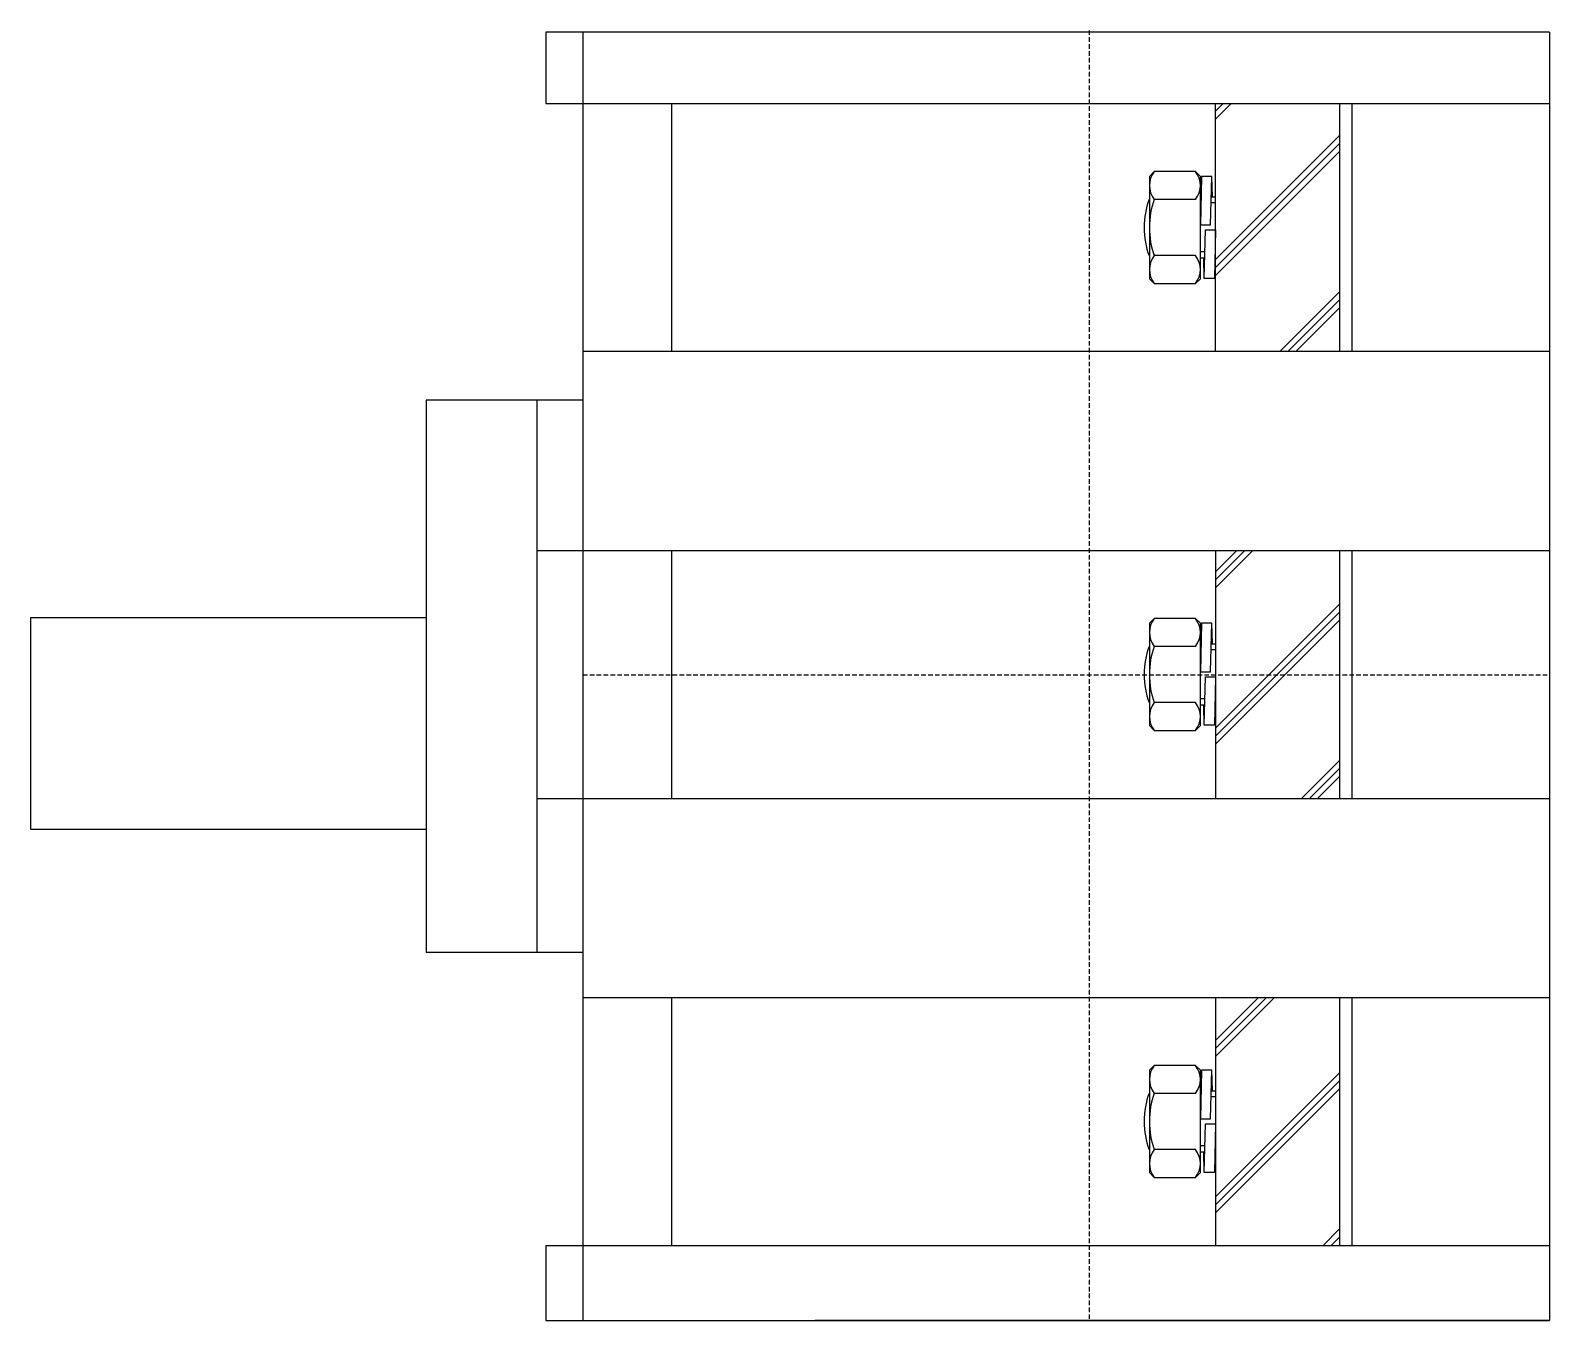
# Model space of a CAD drawing. Extents: x 0 to 165, y 0 to 140.
import ezdxf

# ---------------------------------------------------------------- set-up
doc = ezdxf.new("R2010")
doc.units = 0
doc.linetypes.add('DASHED', pattern=[0.75, 0.5, -0.25])
doc.layers.add('--4N-THT. MCB-MCCB-ACB', color=124, linetype='CONTINUOUS')

# ---------------------------------------------------------------- blocks, each defined once
blk = doc.blocks.new('06 - N - SC MCCB CHIẾU TRÊN EZC400~630 3 PHASE')
at = {"layer": '--4N-THT. MCB-MCCB-ACB'}
h = blk.add_hatch(dxfattribs=at)
h.set_pattern_fill('JIS_RC_10', color=256, scale=1.2, style=0)
h.set_pattern_definition([(45, (174149.068, 150919.897), (-8.4852814, 8.4852814), []), (45, (174149.938, 150919.897), (-8.4852814, 8.4852814), []), (45, (174150.808, 150919.897), (-8.4852814, 8.4852814), [])])
h.paths.add_polyline_path([(82.19, 62.04), (68.73, 62.04), (68.73, 35.13), (82.19, 35.13)])
h.paths.add_polyline_path([(82.19, 13.48), (68.73, 13.48), (68.73, -13.44), (82.19, -13.44)])
h.paths.add_polyline_path([(82.19, -35.09), (68.73, -35.09), (68.73, -62), (82.19, -62)])
for p, q in [((-4.01, 69.82), (-4.01, 62.04)), ((105, 69.82), (-4.01, 69.82)), ((105, 69.82), (105, -70.18)), ((-4.01, 62.04), (105, 62.04)), ((9.64, 62.04), (9.64, 35.13)), ((83.52, 62.04), (83.52, 35.13)), ((62.06, 54.68), (61.53, 54.14)), ((66.53, 54.68), (62.06, 54.68)), ((67.07, 54.14), (66.53, 54.68)), ((61.53, 54.14), (61.53, 43.02)), ((67.21, 54.14), (67.07, 48.88)), ((67.07, 43.02), (67.07, 54.14)), ((68.32, 54.14), (67.21, 54.14)), ((68.18, 48.88), (68.32, 54.14)), ((68.37, 51.93), (68.32, 54.14)), ((66.53, 51.63), (62.06, 51.63)), ((67.07, 51.93), (67.15, 51.93)), ((67.13, 51.26), (67.07, 51.26)), ((68.73, 51.26), (68.24, 51.26)), ((68.26, 51.93), (68.73, 51.93)), ((67.07, 48.88), (68.18, 48.88)), ((67.49, 43.06), (67.62, 48.32)), ((67.62, 48.32), (68.73, 48.32)), ((68.73, 48.32), (68.59, 43.06)), ((66.53, 45.53), (62.06, 45.53)), ((67.56, 45.94), (67.07, 45.94)), ((67.07, 45.28), (67.54, 45.28)), ((67.49, 43.06), (67.43, 45.28)), ((68.65, 45.28), (68.73, 45.28)), ((68.73, 45.94), (68.67, 45.94)), ((61.53, 43.02), (62.06, 42.49)), ((66.53, 42.49), (67.07, 43.02)), ((68.59, 43.06), (67.49, 43.06)), ((62.06, 42.49), (66.53, 42.49)), ((0, 35.13), (105, 35.13)), ((-17, 29.82), (-17, -30.18)), ((0, 29.82), (-17, 29.82)), ((-5, 29.82), (-5, 8.17)), ((-5, 13.48), (105, 13.48)), ((9.64, 13.48), (9.64, -13.44)), ((68.73, 13.48), (68.73, -13.44)), ((82.19, 13.48), (82.19, -13.44)), ((83.52, 13.48), (83.52, -13.44)), ((-60, 6.21), (-60, -16.79)), ((-60, 6.21), (-17, 6.21)), ((62.06, 6.11), (61.53, 5.58)), ((61.53, 5.58), (61.53, -5.54)), ((66.53, 6.11), (62.06, 6.11)), ((67.07, 5.58), (66.53, 6.11)), ((67.21, 5.58), (67.07, 0.31)), ((67.07, -5.54), (67.07, 5.58)), ((68.32, 5.58), (67.21, 5.58)), ((68.18, 0.31), (68.32, 5.58)), ((68.37, 3.36), (68.32, 5.58)), ((67.07, 3.36), (67.15, 3.36)), ((68.26, 3.36), (68.73, 3.36)), ((66.53, 3.07), (62.06, 3.07)), ((67.13, 2.7), (67.07, 2.7)), ((68.73, 2.7), (68.24, 2.7)), ((67.07, 0.31), (68.18, 0.31)), ((67.49, -5.5), (67.62, -0.24)), ((67.62, -0.24), (68.73, -0.24)), ((68.73, -0.24), (68.59, -5.5)), ((66.53, -3.03), (62.06, -3.03)), ((67.56, -2.62), (67.07, -2.62)), ((67.07, -3.29), (67.54, -3.29)), ((67.49, -5.5), (67.43, -3.29)), ((68.65, -3.29), (68.73, -3.29)), ((68.73, -2.62), (68.67, -2.62)), ((61.53, -5.54), (62.06, -6.08)), ((62.06, -6.08), (66.53, -6.08)), ((66.53, -6.08), (67.07, -5.54)), ((68.59, -5.5), (67.49, -5.5)), ((-5, -13.44), (105, -13.44)), ((-60, -16.79), (-17, -16.79)), ((-5, -18.74), (-5, -30.18)), ((0, -30.18), (-17, -30.18)), ((0, -35.09), (105, -35.09)), ((9.64, -35.09), (9.64, -62)), ((68.73, -35.09), (68.73, -62)), ((82.19, -35.09), (82.19, -62)), ((83.52, -35.09), (83.52, -62)), ((62.06, -42.45), (61.53, -42.98)), ((66.53, -42.45), (62.06, -42.45)), ((67.07, -42.98), (66.53, -42.45)), ((61.53, -42.98), (61.53, -54.1)), ((67.21, -42.98), (67.07, -48.25)), ((67.07, -54.1), (67.07, -42.98)), ((68.32, -42.98), (67.21, -42.98)), ((68.18, -48.25), (68.32, -42.98)), ((68.37, -45.2), (68.32, -42.98)), ((66.53, -45.5), (62.06, -45.5)), ((67.07, -45.2), (67.15, -45.2)), ((67.13, -45.87), (67.07, -45.87)), ((68.73, -45.87), (68.24, -45.87)), ((68.26, -45.2), (68.73, -45.2)), ((67.07, -48.25), (68.18, -48.25)), ((67.49, -54.07), (67.62, -48.8)), ((67.62, -48.8), (68.73, -48.8)), ((68.73, -48.8), (68.59, -54.07)), ((66.53, -51.59), (62.06, -51.59)), ((67.56, -51.19), (67.07, -51.19)), ((67.07, -51.85), (67.54, -51.85)), ((67.49, -54.07), (67.43, -51.85)), ((68.65, -51.85), (68.73, -51.85)), ((68.73, -51.19), (68.67, -51.19)), ((61.53, -54.1), (62.06, -54.64)), ((66.53, -54.64), (67.07, -54.1)), ((68.59, -54.07), (67.49, -54.07)), ((62.06, -54.64), (66.53, -54.64)), ((-4.01, -62), (105, -62)), ((-4.01, -62), (-4.01, -70.18)), ((-4.01, -70.18), (105, -70.18)), ((105, -70.18), (25.2, -70.18))]:
    blk.add_line(p, q, dxfattribs=at)
at = {"layer": '--4N-THT. MCB-MCCB-ACB', "color": 1}
blk.add_line((0, 69.82), (0, -70.18), dxfattribs=at)
at = {"layer": '--4N-THT. MCB-MCCB-ACB', "color": 6, "linetype": 'DASHED'}
for p, q in [((55, 70), (55, -70)), ((0, 0), (105, 0))]:
    blk.add_line(p, q, dxfattribs=at)
at = {"layer": '--4N-THT. MCB-MCCB-ACB', "color": 2}
blk.add_line((-5, 29.82), (-5, -30.18), dxfattribs=at)
at = {"layer": '--4N-THT. MCB-MCCB-ACB'}
for points in [[(68.73, 35.13), (68.73, 62.04)], [(82.19, 62.04), (82.19, 35.13)]]:
    blk.add_lwpolyline(points, dxfattribs=at)
for centre, major_axis, ratio, start_param, end_param in [((65.54, 53.15), (-4.01, 0), 0.760787, -0.523154, 0.523154), ((63.06, 53.15), (4.01, 0), 0.760787, -0.523154, 0.523154), ((64.02, 48.58), (0, -5.38), 0.566747, 4.110367, 5.314411), ((64.58, 48.58), (0, -5.38), 0.566747, 4.110367, 5.314411), ((65.54, 44.01), (-4.01, 0), 0.760787, -0.523154, 0.523154), ((63.06, 44.01), (4.01, 0), 0.760787, -0.523154, 0.523154), ((65.54, 4.59), (-4.01, 0), 0.760787, -0.523154, 0.523154), ((63.06, 4.59), (4.01, 0), 0.760787, -0.523154, 0.523154), ((64.02, 0.02), (0, -5.38), 0.566747, 4.110367, 5.314411), ((64.58, 0.02), (0, -5.38), 0.566747, 4.110367, 5.314411), ((65.54, -4.55), (-4.01, 0), 0.760787, -0.523154, 0.523154), ((63.06, -4.55), (4.01, 0), 0.760787, -0.523154, 0.523154), ((65.54, -43.97), (-4.01, 0), 0.760787, -0.523154, 0.523154), ((63.06, -43.97), (4.01, 0), 0.760787, -0.523154, 0.523154), ((64.02, -48.54), (0, -5.38), 0.566747, 4.110367, 5.314411), ((64.58, -48.54), (0, -5.38), 0.566747, 4.110367, 5.314411), ((65.54, -53.12), (-4.01, 0), 0.760787, -0.523154, 0.523154), ((63.06, -53.12), (4.01, 0), 0.760787, -0.523154, 0.523154)]:
    blk.add_ellipse(centre, major_axis=major_axis, ratio=ratio, start_param=start_param, end_param=end_param, dxfattribs=at)

msp = doc.modelspace()

# ---------------------------------------------------------------- block references
msp.add_blockref('06 - N - SC MCCB CHIẾU TRÊN EZC400~630 3 PHASE', (60, 70.18))

doc.saveas('drawing.dxf')
